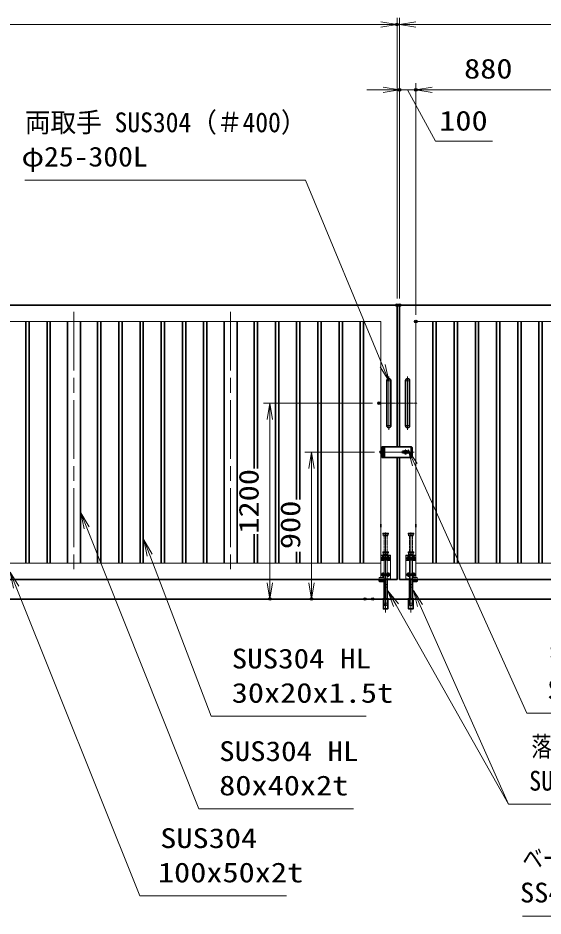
# Model space of a CAD drawing. Units: millimetres at full size. Extents: x -11880 to 11880, y -8400 to 8400.
# Drawn here: x -1593 to 1626, y -2770 to 2729 of the extents above; entities that cross this region are included whole.
import ezdxf
from ezdxf.enums import TextEntityAlignment as Align

# ---------------------------------------------------------------- set-up
doc = ezdxf.new("R2010")
doc.units = ezdxf.units.MM
doc.header["$LTSCALE"] = 30
doc.header["$PDMODE"] = 32
doc.header["$PDSIZE"] = 15
for name, pattern in [('DASHED', [7.5, 6, -1.5]), ('USER1', [18, 12, -1.5, 3, -1.5]), ('USER2', [9, 6, -0.75, 1.5, -0.75]), ('USER3', [1.125, 0.75, -0.125, 0.125, -0.125])]:
    doc.linetypes.add(name, pattern=pattern)
for name, color, linetype, lineweight in [('0-1_外形線', 7, 'Continuous', 35), ('0-2_軸線', 200, 'USER1', 15), ('0-3_細線', 2, 'Continuous', 35), ('0-4_寸法線', 4, 'Continuous', 18), ('0-5_0', 7, 'Continuous', 18), ('0-7_隠れ線', 140, 'DASHED', 18), ('0-9_01', 7, 'Continuous', 18), ('0-A_AM_0N', 7, 'Continuous', 50), ('0-B_AM_7N', 6, 'USER2', 18), ('0-C_想像線', 112, 'USER3', 15)]:
    doc.layers.add(name, color=color, linetype=linetype, lineweight=lineweight)
doc.layers.add('0-6_Defpoints', color=7, linetype='Continuous')
doc.styles.add('ＭＳ ゴシック', font='')
doc.styles.get('ＭＳ ゴシック').set_extended_font_data('MS Gothic')

# ---------------------------------------------------------------- blocks, each defined once
blk = doc.blocks.new('S29')
at = {"layer": '0-4_寸法線'}
for points in [[(25588555.6, 86191580.7), (25561603.6, 86191580.7), (25538879.5, 86248294.4), (25537763.7, 86251079.2)], [(25539343.6, 86248480.4), (25537763.7, 86251079.2), (25538415.3, 86248108.5)]]:
    blk.add_lwpolyline(points, dxfattribs=at)
at = {"layer": '0-4_寸法線', "color": 254, "style": 'ＭＳ ゴシック', "width": 1.2}
for s, p in [('SUS304', (25565371.6, 86199281.3)), ('100x50x2t', (25564939.6, 86192981.3))]:
    blk.add_text(s, height=3637, dxfattribs=at).set_placement(p, align=Align.BOTTOM_LEFT)
blk = doc.blocks.new('S30')
at = {"layer": '0-4_寸法線'}
for points in [[(25603222.1, 86224574.7), (25574743.7, 86224574.7), (25563439.2, 86254178), (25562369, 86256980.6)], [(25563906.3, 86254356.4), (25562369, 86256980.6), (25562972.1, 86253999.6)]]:
    blk.add_lwpolyline(points, dxfattribs=at)
at = {"layer": '0-4_寸法線', "color": 254, "style": 'ＭＳ ゴシック'}
for s, width, p in [('SUS304 HL', 1.15, (25578511.7, 86232275.2)), ('30x20x1.5t', 1.2, (25578511.7, 86225975.2))]:
    blk.add_text(s, height=3637, dxfattribs=dict(at, width=width)).set_placement(p, align=Align.BOTTOM_LEFT)
blk = doc.blocks.new('S31')
at = {"layer": '0-4_寸法線'}
for points in [[(25600917.6, 86207561.7), (25572439.2, 86207561.7), (25551851.4, 86259189.7), (25550740.2, 86261976.3)], [(25552315.9, 86259374.9), (25550740.2, 86261976.3), (25551387, 86259004.5)]]:
    blk.add_lwpolyline(points, dxfattribs=at)
at = {"layer": '0-4_寸法線', "color": 254, "style": 'ＭＳ ゴシック'}
for s, width, p in [('SUS304 HL', 1.15, (25576207.2, 86215262.2)), ('80x40x2t', 1.2, (25576207.2, 86208962.2))]:
    blk.add_text(s, height=3637, dxfattribs=dict(at, width=width)).set_placement(p, align=Align.BOTTOM_LEFT)
blk = doc.blocks.new('_Open')
at = {"layer": '0-5_0', "color": 4}
blk.add_line((-30, 5), (0, 0), dxfattribs=at)
blk.add_lwpolyline([(-30, -5), (0, 0), (-30, 0)], dxfattribs=at)
blk = doc.blocks.new('A$C130E4F3B')
at = {"layer": '0-1_外形線'}
for p, q in [((-375, -4125), (-375, 4125)), ((375, 4125), (375, -4125))]:
    blk.add_line(p, q, dxfattribs=at)
for centre, start, end in [((0, 4125), 0, 180), ((0, -4125), 180, 0)]:
    blk.add_arc(centre, 375, start, end, dxfattribs=at)
at = {"layer": '0-2_軸線'}
for p, q in [((0, 4125), (-412.5, 4125)), ((0, 4877.9), (0, -4877.9)), ((0, 4125), (412.5, 4125)), ((0, -4125), (-412.5, -4125)), ((0, -4125), (412.5, -4125))]:
    blk.add_line(p, q, dxfattribs=at)
at = {"layer": '0-2_軸線', "linetype": 'USER2'}
blk.add_line((-1779.7, 0), (1779.7, 0), dxfattribs=at)
blk = doc.blocks.new('U15')
at = {"layer": '0-A_AM_0N'}
blk.add_lwpolyline([(645, 3787.4), (450, 3674.8), (255, 3787.4), (255, 4012.6), (450, 4125.2), (645, 4012.6)], close=True, dxfattribs=at)
blk.add_circle((450, 3900), 195, dxfattribs=at)
blk.add_circle((450, 3900), 195, dxfattribs=at)
at = {"layer": '0-B_AM_7N'}
for p, q in [((697.7, 3900), (202.3, 3900)), ((450, 4147.7), (450, 3652.3))]:
    blk.add_line(p, q, dxfattribs=at)
blk = doc.blocks.new('U16')
at = {"layer": '0-A_AM_0N'}
blk.add_lwpolyline([(-255, 3787.4), (-450, 3674.8), (-645, 3787.4), (-645, 4012.6), (-450, 4125.2), (-255, 4012.6)], close=True, dxfattribs=at)
blk.add_circle((-450, 3900), 195, dxfattribs=at)
blk.add_circle((-450, 3900), 195, dxfattribs=at)
at = {"layer": '0-B_AM_7N'}
for p, q in [((-202.3, 3900), (-697.7, 3900)), ((-450, 4147.7), (-450, 3652.3))]:
    blk.add_line(p, q, dxfattribs=at)
blk = doc.blocks.new('U17')
at = {"layer": '0-A_AM_0N'}
blk.add_lwpolyline([(645, 787.4), (450, 674.8), (255, 787.4), (255, 1012.6), (450, 1125.2), (645, 1012.6)], close=True, dxfattribs=at)
blk.add_circle((450, 900), 195, dxfattribs=at)
blk.add_circle((450, 900), 195, dxfattribs=at)
at = {"layer": '0-B_AM_7N'}
for p, q in [((697.7, 900), (202.3, 900)), ((450, 1147.7), (450, 652.3))]:
    blk.add_line(p, q, dxfattribs=at)
blk = doc.blocks.new('U18')
at = {"layer": '0-A_AM_0N'}
blk.add_lwpolyline([(-255, 787.4), (-450, 674.8), (-645, 787.4), (-645, 1012.6), (-450, 1125.2), (-255, 1012.6)], close=True, dxfattribs=at)
blk.add_circle((-450, 900), 195, dxfattribs=at)
blk.add_circle((-450, 900), 195, dxfattribs=at)
at = {"layer": '0-B_AM_7N'}
for p, q in [((-202.3, 900), (-697.7, 900)), ((-450, 1147.7), (-450, 652.3))]:
    blk.add_line(p, q, dxfattribs=at)
blk = doc.blocks.new('A$C7BA44824')
at = {"layer": '0-1_外形線'}
for p, q in [((-285, 0), (-285, -3540)), ((285, 0), (285, -3540)), ((1185, 0), (1185, -270)), ((1095, -360), (285, -360))]:
    blk.add_line(p, q, dxfattribs=at)
for points in [[(975, 0), (975, -150), (285, -150)], [(408, -3600), (408, -5400), (-408, -5400), (-408, -3600)]]:
    blk.add_lwpolyline(points, dxfattribs=at)
blk.add_lwpolyline([(525, -3540), (-525, -3540), (-525, -3600), (525, -3600)], close=True, dxfattribs=at)
blk.add_arc((1095, -270), 90, 270, 0, dxfattribs=at)
at = {"layer": '0-2_軸線'}
blk.add_line((0, -6032.5), (0, 8659.7), dxfattribs=at)
at = {"layer": '0-7_隠れ線'}
for p, q in [((-495, 5100), (-525, 5070)), ((-525, 4920), (-525, 5070)), ((525, 5070), (-525, 5070)), ((-495, 5100), (495, 5100)), ((495, 5100), (525, 5070)), ((525, 4920), (525, 5070)), ((-900, 4500), (900, 4500)), ((-900, 0), (-900, 4500)), ((900, 4350), (-900, 4350)), ((-900, 3570), (-232.9, 3570)), ((-900, 3480), (-211.7, 3480)), ((-495, 4890), (-525, 4920)), ((-525, 4920), (525, 4920)), ((495, 4890), (-495, 4890)), ((-420, 4650), (-420, 4890)), ((-420, 4650), (-360, 4590)), ((420, 4650), (-420, 4650)), ((360, 4590), (-360, 4590)), ((-285, 4500), (-285, 4590)), ((-285, 4350), (-285, 3570)), ((-285, 3480), (-285, 150)), ((-119.3, 3626.8), (-232.9, 3570)), ((-79, 3546.3), (-211.7, 3480)), ((-119.3, 3626.8), (-79, 3546.3)), ((119.3, 3626.8), (79, 3546.3)), ((79, 3546.3), (211.7, 3480)), ((232.9, 3570), (119.3, 3626.8)), ((211.7, 3480), (900, 3480)), ((900, 3570), (232.9, 3570)), ((285, 4590), (285, 4500)), ((285, 4350), (285, 4029.9)), ((285, 3770.1), (285, 3570)), ((285, 3480), (285, 150)), ((420, 4650), (360, 4590)), ((420, 4650), (420, 4890)), ((525, 4920), (495, 4890)), ((900, 4500), (900, 360)), ((-120, 150), (-900, 150)), ((-120, 0), (-900, 0)), ((-120, 150), (-120, 0)), ((120, 0), (-120, 0)), ((900, 150), (120, 150)), ((120, 150), (120, 0)), ((900, 0), (120, 0)), ((285, 360), (1095, 360)), ((900, 150), (900, 0)), ((1185, 270), (1185, 0)), ((-180, -1380), (-285, -930)), ((285, -930), (-285, -930)), ((180, -1380), (-180, -1380)), ((180, -1380), (285, -930)), ((-378, -5400), (-378, -3600)), ((-375, -3600), (-375, -3540)), ((-285, -4350), (-285, -3540)), ((-180, -4800), (-285, -4350)), ((285, -4350), (-285, -4350)), ((180, -4800), (-180, -4800)), ((180, -4800), (285, -4350)), ((285, -3540), (285, -4350)), ((375, -3600), (375, -3540)), ((378, -5400), (378, -3600))]:
    blk.add_line(p, q, dxfattribs=at)
blk.add_lwpolyline([(285, 150), (975, 150), (975, 0)], dxfattribs=at)
blk.add_arc((1095, 270), 90, 0, 90, dxfattribs=at)
at = {"layer": '0-C_想像線'}
for p, q in [((-495, 8520), (-525, 8490)), ((-525, 8340), (-525, 8490)), ((525, 8490), (-525, 8490)), ((-495, 8310), (-525, 8340)), ((-525, 8340), (525, 8340)), ((-495, 8520), (495, 8520)), ((495, 8310), (-495, 8310)), ((-420, 8070), (-420, 8310)), ((420, 8070), (420, 8310)), ((495, 8520), (525, 8490)), ((525, 8340), (495, 8310)), ((525, 8340), (525, 8490)), ((-420, 8070), (-360, 8010)), ((420, 8070), (-420, 8070)), ((360, 8010), (-360, 8010)), ((-285, 5100), (-285, 8010)), ((285, 5100), (285, 8010)), ((420, 8070), (360, 8010))]:
    blk.add_line(p, q, dxfattribs=at)
at = {"layer": '0-A_AM_0N'}
for name in ['U16', 'U15', 'U18', 'U17']:
    blk.add_blockref(name, (0, 0), dxfattribs=at)
blk = doc.blocks.new('S40')
at = {"layer": '0-4_寸法線'}
for points in [[(25540479.9, 86323077.7), (25592055.9, 86323077.7), (25606246.7, 86288990.3), (25607399.7, 86286220.7)], [(25605785.1, 86288798.1), (25607399.7, 86286220.7), (25606708.3, 86289182.4)]]:
    blk.add_lwpolyline(points, dxfattribs=at)
at = {"layer": '0-4_寸法線', "color": 254, "style": 'ＭＳ ゴシック'}
for s, width, p in [('両取手 SUS304（＃400）', 0.95, (25540479.9, 86330778.2)), ('φ25-300L', 1.1, (25539875.1, 86324478.2))]:
    blk.add_text(s, height=3637, dxfattribs=dict(at, width=width)).set_placement(p, align=Align.BOTTOM_LEFT)
blk = doc.blocks.new('S41')
at = {"layer": '0-4_寸法線'}
for points in [[(25677338.3, 86208427.4), (25629419.9, 86208427.4), (25613146.9, 86244928.7), (25611925.4, 86247668.8)], [(25613603.6, 86245132.3), (25611925.4, 86247668.8), (25612690.3, 86244725.1)]]:
    blk.add_lwpolyline(points, dxfattribs=at)
at = {"layer": '0-4_寸法線', "color": 254, "style": 'ＭＳ ゴシック'}
for s, width, p in [('落し棒（建物側）', 0.75, (25633619.9, 86216128)), ('SUS304 φ19 電解研磨', 0.9, (25633187.9, 86209828))]:
    blk.add_text(s, height=3637, dxfattribs=dict(at, width=width)).set_placement(p, align=Align.BOTTOM_LEFT)
blk = doc.blocks.new('S42')
at = {"layer": '0-4_寸法線'}
for points in [[(25671667.8, 86225137.7), (25632792.6, 86225137.7), (25612177.3, 86270811.2), (25610943.1, 86273545.5)], [(25612633, 86271016.9), (25610943.1, 86273545.5), (25611721.6, 86270605.5)]]:
    blk.add_lwpolyline(points, dxfattribs=at)
at = {"layer": '0-4_寸法線', "color": 254, "style": 'ＭＳ ゴシック', "width": 0.75}
blk.add_text('打掛金具（道路側）', height=3637, dxfattribs=at).set_placement((25636992.6, 86232989.5), align=Align.BOTTOM_LEFT)
at = {"layer": '0-4_寸法線', "color": 254, "style": 'ＭＳ ゴシック'}
blk.add_text('SUS304（＃400）', height=3637, dxfattribs=at).set_placement((25636560.6, 86226538.3), align=Align.BOTTOM_LEFT)
blk = doc.blocks.new('S43')
at = {"layer": '0-4_寸法線'}
for points in [[(25633199.9, 86208427.4), (25629419.9, 86208427.4), (25608718, 86244983.9), (25607239.7, 86247594.4)], [(25609153.1, 86245230.3), (25607239.7, 86247594.4), (25608283, 86244737.5)]]:
    blk.add_lwpolyline(points, dxfattribs=at)
blk = doc.blocks.new('S46')
at = {"layer": '0-4_寸法線'}
for points in [[(25631962.3, 86187883.6), (25675618.3, 86187883.6), (25695098.8, 86236229.1), (25696220, 86239011.7)], [(25695562.6, 86236042.2), (25696220, 86239011.7), (25694635, 86236416)]]:
    blk.add_lwpolyline(points, dxfattribs=at)
at = {"layer": '0-4_寸法線', "color": 254, "style": 'ＭＳ ゴシック'}
for s, width, p in [('ベースアンカー', 0.75, (25631962.3, 86195584.2)), ('SS400 L5×40×40', 1.05, (25631530.3, 86189284.2))]:
    blk.add_text(s, height=3637, dxfattribs=dict(at, width=width)).set_placement(p, align=Align.BOTTOM_LEFT)

msp = doc.modelspace()

# ---------------------------------------------------------------- linework, layer by layer
at = {"layer": '0-1_外形線'}
for p, q in [((-1544.46, 870.6), (-1544.46, -609.4)), ((-1524.46, -609.4), (-1524.46, 870.6)), ((-1414.46, 870.6), (-1414.46, -609.4)), ((-1394.46, -609.4), (-1394.46, 870.6)), ((-1289.46, 870.6), (-1289.46, -609.4)), ((-1209.46, 870.6), (-1209.46, -609.4)), ((-1104.46, 870.6), (-1104.46, -609.4)), ((-1084.46, -609.4), (-1084.46, 870.6)), ((-974.46, 870.6), (-974.46, -609.4)), ((-954.46, -609.4), (-954.46, 870.6)), ((-844.46, 870.6), (-844.46, -609.4)), ((-824.46, -609.4), (-824.46, 870.6)), ((-714.46, 870.6), (-714.46, -609.4)), ((-694.46, -609.4), (-694.46, 870.6)), ((-584.46, 870.6), (-584.46, -609.4)), ((-564.46, -609.4), (-564.46, 870.6)), ((-454.46, 870.6), (-454.46, -609.4)), ((-434.46, -609.4), (-434.46, 870.6)), ((-329.46, 870.6), (-329.46, -609.4)), ((-249.46, 870.6), (-249.46, -609.4)), ((-144.46, -29.17), (-144.46, 870.6)), ((-124.46, 870.6), (-124.46, -29.17)), ((-14.46, -609.4), (-14.46, 870.6)), ((5.54, 870.6), (5.54, -609.4)), ((115.54, -219.12), (115.54, 870.6)), ((135.54, 870.6), (135.54, -219.12)), ((245.54, -609.4), (245.54, 870.6)), ((265.54, 870.6), (265.54, -609.4)), ((375.54, -609.4), (375.54, 870.6)), ((395.54, 870.6), (395.54, -609.4)), ((505.54, -609.4), (505.54, 870.6)), ((525.54, 870.6), (525.54, -609.4)), ((950.54, 870.6), (950.54, -609.4)), ((970.54, -609.4), (970.54, 870.6)), ((1080.54, 870.6), (1080.54, -609.4)), ((1100.54, -609.4), (1100.54, 870.6)), ((1210.54, 870.6), (1210.54, -609.4)), ((1230.54, -609.4), (1230.54, 870.6)), ((1340.54, 870.6), (1340.54, -609.4)), ((1360.54, -609.4), (1360.54, 870.6)), ((1470.54, 870.6), (1470.54, -609.4)), ((1490.54, -609.4), (1490.54, 870.6)), ((1600.54, 870.6), (1600.54, -609.4)), ((1620.54, -609.4), (1620.54, 870.6)), ((650.04, 63.1), (650.04, 57.35)), ((733.4, 103.1), (653.04, 103.1)), ((733.4, 103.1), (819.04, 103.1)), ((734.4, 103.1), (739.4, 103.1)), ((774.38, 75.6), (768.04, 75.6)), ((768.04, 65.6), (774.38, 65.6)), ((769.04, 73.1), (770.79, 73.1)), ((769.04, 68.1), (769.04, 73.1)), ((769.04, 68.1), (770.79, 68.1)), ((770.79, 73.1), (797.04, 73.1)), ((797.04, 68.1), (770.79, 68.1)), ((798.04, 75.6), (791.7, 75.6)), ((791.7, 65.6), (798.04, 65.6)), ((797.04, 68.1), (797.04, 73.1)), ((823.04, 99.1), (819.04, 103.1)), ((823.04, 99.1), (823.04, 42.1)), ((819.04, 38.1), (653.04, 38.1)), ((730.54, -709.4), (730.54, 38.1)), ((745.54, -709.4), (745.54, 38.1)), ((819.04, 38.1), (823.04, 42.1)), ((630.54, -369.9), (630.54, -388.9)), ((845.54, -369.9), (845.54, -388.9)), ((-144.46, -609.4), (-144.46, -431.06)), ((-124.46, -431.06), (-124.46, -609.4)), ((115.54, -609.4), (115.54, -540.03)), ((135.54, -540.03), (135.54, -609.4)), ((730.54, -709.4), (-2269.46, -709.4)), ((745.54, -709.4), (3745.54, -709.4)), ((-2899.46, -829.4), (4375.54, -829.4)), ((-2899.46, -829.4), (4375.54, -829.4))]:
    msp.add_line(p, q, dxfattribs=at)
for points in [[(-2269.46, 970.6), (730.54, 970.6), (730.54, 103.1)], [(3745.54, 970.6), (745.54, 970.6), (745.54, 103.1)]]:
    msp.add_lwpolyline(points, dxfattribs=at)
for centre, radius, start, end in [((768.04, 70.6), 5, 90, 270), ((783.04, 70.6), 10, 30, 150), ((783.04, 70.6), 10, 210, 330), ((798.04, 70.6), 5, 270, 90)]:
    msp.add_arc(centre, radius, start, end, dxfattribs=at)
at = {"layer": '0-2_軸線'}
for p, q in [((-1249.46, 929.6), (-1249.46, -668.4)), ((-289.46, 929.6), (-289.46, -668.4)), ((835.72, 70.6), (632.21, 70.6)), ((644.04, 107.99), (644.04, 33.22)), ((783.04, 55.29), (783.04, 85.92))]:
    msp.add_line(p, q, dxfattribs=at)
at = {"layer": '0-3_細線'}
for p, q in [((650.04, 103.1), (638.04, 103.1)), ((638.04, 91.6), (653.04, 91.6)), ((638.04, 91.6), (638.04, 78.1)), ((638.04, 78.1), (653.04, 78.1)), ((638.04, 63.6), (638.04, 77.6)), ((638.04, 77.6), (653.04, 77.6)), ((653.04, 63.6), (638.04, 63.6)), ((653.04, 63.1), (638.04, 63.1)), ((638.04, 63.1), (638.04, 49.6)), ((650.04, 92.1), (650.04, 103.1)), ((650.04, 103.1), (653.04, 103.1)), ((650.04, 91.6), (650.04, 78.1)), ((650.04, 63.6), (650.04, 77.6)), ((650.04, 57.35), (650.04, 49.6)), ((653.04, 91.6), (653.04, 103.1)), ((653.04, 77.6), (653.04, 92.1)), ((653.04, 78.1), (653.04, 63.1)), ((653.04, 49.1), (653.04, 63.6)), ((638.04, 49.6), (653.04, 49.6)), ((638.04, 49.1), (653.04, 49.1)), ((653.04, 38.1), (644.04, 38.1)), ((650.04, 38.1), (650.04, 49.1)), ((653.04, 49.6), (653.04, 38.1)), ((738.04, -829.4), (1222.39, -829.4))]:
    msp.add_line(p, q, dxfattribs=at)
for points in [[(653.04, 92.1), (638.04, 92.1), (638.04, 103.1)], [(644.04, 38.1), (638.04, 38.1), (638.04, 49.1)]]:
    msp.add_lwpolyline(points, dxfattribs=at)
at = {"layer": '0-4_寸法線'}
for p, q in [((730.54, 1010.6), (730.54, 2729.17)), ((730.54, 1010.6), (730.54, 2729.17)), ((745.54, 1010.6), (745.54, 2729.17)), ((745.54, 1010.6), (745.54, 2729.17)), ((730.54, 2689.17), (-2269.46, 2689.17)), ((630.54, 2689.17), (530.54, 2689.17)), ((745.54, 2689.17), (730.54, 2689.17)), ((745.54, 2689.17), (3745.54, 2689.17)), ((845.54, 2689.17), (945.54, 2689.17)), ((745.54, 1010.6), (745.54, 2329.17)), ((845.54, 910.6), (845.54, 2329.17)), ((845.54, 910.6), (845.54, 2329.17)), ((645.54, 2289.17), (545.54, 2289.17)), ((845.54, 2289.17), (745.54, 2289.17)), ((1725.54, 2289.17), (845.54, 2289.17)), ((945.54, 2289.17), (1045.54, 2289.17)), ((1625.54, 2289.17), (1525.54, 2289.17)), ((581.21, 370.6), (-88.68, 370.6)), ((-48.68, 370.6), (-48.68, -829.4)), ((592.21, 70.6), (166.4, 70.6)), ((206.4, 70.6), (206.4, -829.4)), ((541.85, -829.4), (-88.68, -829.4)), ((494.62, -829.4), (166.4, -829.4))]:
    msp.add_line(p, q, dxfattribs=at)
msp.add_lwpolyline([(795.54, 2289.17), (966.02, 1974.45), (1314.82, 1974.45)], dxfattribs=at)
at = {"layer": '0-5_0'}
for p, q in [((630.54, 870.6), (-2169.46, 870.6)), ((630.54, -369.9), (630.54, 870.6)), ((845.54, -369.9), (845.54, 870.6)), ((845.54, 870.6), (3645.54, 870.6))]:
    msp.add_line(p, q, dxfattribs=at)
for points in [[(-2169.46, 870.6), (-2169.46, -609.4), (630.54, -609.4), (630.54, -388.9)], [(3645.54, 870.6), (3645.54, -609.4), (845.54, -609.4), (845.54, -388.9)]]:
    msp.add_lwpolyline(points, dxfattribs=at)
at = {"layer": '0-6_Defpoints'}
for p in [(730.54, 2689.17), (745.54, 2289.17), (845.54, 2289.17), (730.54, 970.6), (745.54, 970.6), (845.54, 870.6), (621.21, 370.6), (632.21, 70.6), (-48.68, -829.4), (206.4, -829.4), (534.62, -829.4), (581.85, -829.4)]:
    msp.add_point(p, dxfattribs=at)
at = {"layer": '0-7_隠れ線'}
for p, q in [((641.04, 92.1), (641.04, 103.1)), ((641.04, 78.1), (641.04, 91.6)), ((641.04, 63.6), (641.04, 77.6)), ((641.04, 49.6), (641.04, 63.1)), ((647.04, 103.1), (647.04, 92.1)), ((647.04, 78.1), (647.04, 91.6)), ((647.04, 77.6), (647.04, 63.6)), ((647.04, 49.6), (647.04, 63.1)), ((641.04, 38.1), (641.04, 49.1)), ((647.04, 49.1), (647.04, 38.1))]:
    msp.add_line(p, q, dxfattribs=at)
at = {"layer": '0-7_隠れ線', "linetype": 'Continuous'}
for start, end in [(24.62432, 155.37568), (204.62432, 335.37568)]:
    msp.add_arc((783.04, 70.6), 6, start, end, dxfattribs=at)
at = {"layer": '0-9_01', "color": 4}
msp.add_line((814.53, 101.42), (814.53, 40.25), dxfattribs=at)

# ---------------------------------------------------------------- block references
at = {"layer": '0-1_外形線', "yscale": 0.03333333}
for name, p, xscale in [('A$C130E4F3B', (680.54, 370.6), -0.03333333), ('A$C130E4F3B', (795.54, 370.6), 0.03333333), ('A$C7BA44824', (660.54, -709.4), -0.03333333), ('A$C7BA44824', (815.54, -709.4), 0.03333333)]:
    msp.add_blockref(name, p, dxfattribs=dict(at, xscale=xscale))
at = {"layer": '0-4_寸法線'}
for name, p, xscale, yscale in [('_Open', (730.54, 2689.17), 3.333333, 3.333333), ('_Open', (730.54, 2689.17), 3.333333, 3.333333), ('_Open', (745.54, 2289.17), 3.333333, 3.333333), ('S40', (-852899.45, -2875699.25), 0.03333333, 0.03333333), ('S42', (-852899.45, -2875699.25), 0.03333333, 0.03333333), ('S31', (-852899.45, -2875699.25), 0.03333333, 0.03333333), ('S30', (-852899.45, -2875699.25), 0.03333333, 0.03333333), ('S29', (-852899.45, -2875699.25), 0.03333333, 0.03333333), ('S43', (-852899.45, -2875699.25), 0.03333333, 0.03333333), ('S41', (-852899.45, -2875699.25), 0.03333333, 0.03333333), ('S46', (-852899.45, -2875699.25), 0.03333333, 0.03333333)]:
    msp.add_blockref(name, p, dxfattribs=dict(at, xscale=xscale, yscale=yscale))
at = {"layer": '0-4_寸法線', "xscale": 3.333333, "yscale": 3.333333}
for p, rotation in [((745.54, 2689.17), 180), ((745.54, 2689.17), 180), ((845.54, 2289.17), 180), ((845.54, 2289.17), 180), ((-48.68, 370.6), 90), ((206.4, 70.6), 90), ((-48.68, -829.4), 270), ((206.4, -829.4), 270)]:
    msp.add_blockref('_Open', p, dxfattribs=dict(at, rotation=rotation))

# ---------------------------------------------------------------- texts
at = {"layer": '0-4_寸法線', "color": 254, "style": 'ＭＳ ゴシック', "width": 1.2}
for s, p in [('880', (1141.54, 2321.85)), ('100', (989.22, 2003.14))]:
    msp.add_text(s, height=121.2, dxfattribs=at).set_placement(p, align=Align.BOTTOM_LEFT)
for s, p in [('1200', (-81.36, -428.6)), ('900', (173.71, -523.4))]:
    msp.add_text(s, height=121.2, rotation=90, dxfattribs=at).set_placement(p, align=Align.BOTTOM_LEFT)

doc.saveas('drawing.dxf')
